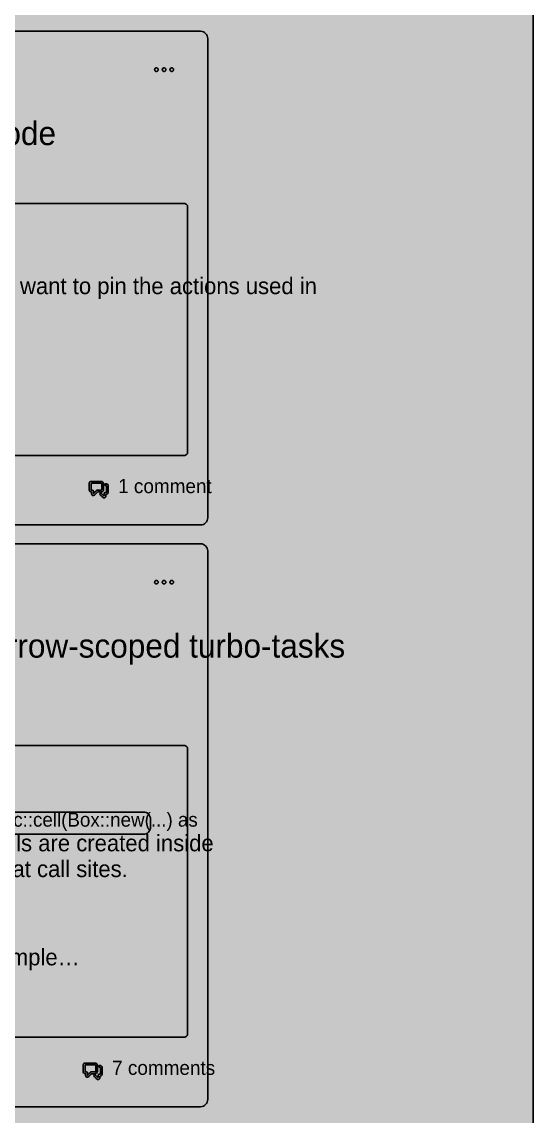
# Model space of a CAD drawing. Extents: x 0 to 2255, y 0 to 8703.
# Drawn here: x 846 to 1280, y 4125 to 5053 of the extents above; entities that cross this region are included whole.
import ezdxf

# ---------------------------------------------------------------- set-up
doc = ezdxf.new("R2010")
doc.units = 0

msp = doc.modelspace()

# ---------------------------------------------------------------- hatches: boundary and pattern name
at = {"true_color": 0x0d1117}
for points in [[(0, 8703), (1280, 8703), (1280, 0.44), (0, 0.44)], [(0, 8639), (1280, 8639), (1280, 0.44), (0, 0.44)], [(350, 5045.22), (998.03, 5045.22), (998.03, 5045.22), (999.2, 5045.1), (1000.33, 5044.76), (1001.36, 5044.21), (1002.27, 5043.46), (1003.02, 5042.55), (1003.57, 5041.51), (1003.92, 5040.39), (1004.03, 5039.22), (1004.03, 4632.55), (1004.03, 4632.55), (1003.92, 4631.38), (1003.57, 4630.25), (1003.02, 4629.21), (1002.27, 4628.3), (1001.36, 4627.56), (1000.33, 4627), (999.2, 4626.66), (998.03, 4626.55), (350, 4626.55), (350, 4626.55), (348.83, 4626.66), (347.7, 4627), (346.67, 4627.56), (345.76, 4628.3), (345.01, 4629.21), (344.46, 4630.25), (344.12, 4631.38), (344, 4632.55), (344, 5039.22), (344, 5039.22), (344.12, 5040.39), (344.46, 5041.51), (345.01, 5042.55), (345.76, 5043.46), (346.67, 5044.21), (347.7, 5044.76), (348.83, 5045.1), (350, 5045.22)], [(350, 4610.55), (998.03, 4610.55), (998.03, 4610.55), (999.2, 4610.43), (1000.33, 4610.09), (1001.36, 4609.54), (1002.27, 4608.79), (1003.02, 4607.88), (1003.57, 4606.84), (1003.92, 4605.72), (1004.03, 4604.55), (1004.03, 4139.23), (1004.03, 4139.23), (1003.92, 4138.06), (1003.57, 4136.94), (1003.02, 4135.9), (1002.27, 4134.99), (1001.36, 4134.25), (1000.33, 4133.69), (999.2, 4133.35), (998.03, 4133.23), (350, 4133.23), (350, 4133.23), (348.83, 4133.35), (347.7, 4133.69), (346.67, 4134.25), (345.76, 4134.99), (345.01, 4135.9), (344.46, 4136.94), (344.12, 4138.06), (344, 4139.23), (344, 4604.55), (344, 4604.55), (344.12, 4605.72), (344.46, 4606.84), (345.01, 4607.88), (345.76, 4608.79), (346.67, 4609.54), (347.7, 4610.09), (348.83, 4610.43), (350, 4610.55)]]:
    msp.add_hatch(color=256, dxfattribs=at).paths.add_polyline_path(points, flags=0)
at = {"true_color": 0x010409}
msp.add_hatch(color=256, dxfattribs=at).paths.add_polyline_path([(0, 8639), (1280, 8639), (1280, 0.44), (0, 0.44)], flags=0)
at = {"true_color": 0x9198a1}
h = msp.add_hatch(color=256, dxfattribs=at)
h.paths.add_polyline_path([(967.03, 5011.22), (967.18, 5011.23), (967.32, 5011.25), (967.47, 5011.28), (967.61, 5011.33), (967.74, 5011.4), (967.86, 5011.47), (967.98, 5011.56), (968.09, 5011.66), (968.19, 5011.77), (968.28, 5011.89), (968.35, 5012.01), (968.42, 5012.14), (968.47, 5012.28), (968.5, 5012.43), (968.52, 5012.57), (968.53, 5012.72), (968.52, 5012.87), (968.5, 5013.01), (968.47, 5013.15), (968.42, 5013.29), (968.35, 5013.43), (968.28, 5013.55), (968.19, 5013.67), (968.09, 5013.78), (967.98, 5013.88), (967.86, 5013.97), (967.74, 5014.04), (967.61, 5014.1), (967.47, 5014.15), (967.32, 5014.19), (967.18, 5014.21), (967.03, 5014.22), (966.88, 5014.21), (966.74, 5014.19), (966.6, 5014.15), (966.46, 5014.1), (966.32, 5014.04), (966.2, 5013.97), (966.08, 5013.88), (965.97, 5013.78), (965.87, 5013.67), (965.78, 5013.55), (965.71, 5013.43), (965.65, 5013.29), (965.6, 5013.15), (965.56, 5013.01), (965.54, 5012.87), (965.53, 5012.72), (965.54, 5012.57), (965.56, 5012.43), (965.6, 5012.28), (965.65, 5012.14), (965.71, 5012.01), (965.78, 5011.89), (965.87, 5011.77), (965.97, 5011.66), (966.08, 5011.56), (966.2, 5011.47), (966.32, 5011.4), (966.46, 5011.33), (966.6, 5011.28), (966.74, 5011.25), (966.88, 5011.23), (967.03, 5011.22)], flags=0)
h.paths.add_polyline_path([(960.53, 5011.22), (960.68, 5011.23), (960.82, 5011.25), (960.97, 5011.28), (961.11, 5011.33), (961.24, 5011.4), (961.36, 5011.47), (961.48, 5011.56), (961.59, 5011.66), (961.69, 5011.77), (961.78, 5011.89), (961.85, 5012.01), (961.92, 5012.14), (961.97, 5012.28), (962, 5012.43), (962.02, 5012.57), (962.03, 5012.72), (962.02, 5012.87), (962, 5013.01), (961.97, 5013.15), (961.92, 5013.29), (961.85, 5013.43), (961.78, 5013.55), (961.69, 5013.67), (961.59, 5013.78), (961.48, 5013.88), (961.36, 5013.97), (961.24, 5014.04), (961.11, 5014.1), (960.97, 5014.15), (960.82, 5014.19), (960.68, 5014.21), (960.53, 5014.22), (960.38, 5014.21), (960.24, 5014.19), (960.1, 5014.15), (959.96, 5014.1), (959.82, 5014.04), (959.7, 5013.97), (959.58, 5013.88), (959.47, 5013.78), (959.37, 5013.67), (959.28, 5013.55), (959.21, 5013.43), (959.15, 5013.29), (959.1, 5013.15), (959.06, 5013.01), (959.04, 5012.87), (959.03, 5012.72), (959.04, 5012.57), (959.06, 5012.43), (959.1, 5012.28), (959.15, 5012.14), (959.21, 5012.01), (959.28, 5011.89), (959.37, 5011.77), (959.47, 5011.66), (959.58, 5011.56), (959.7, 5011.47), (959.82, 5011.4), (959.96, 5011.33), (960.1, 5011.28), (960.24, 5011.25), (960.38, 5011.23), (960.53, 5011.22)], flags=0)
h.paths.add_polyline_path([(973.53, 5011.22), (973.68, 5011.23), (973.82, 5011.25), (973.97, 5011.28), (974.11, 5011.33), (974.24, 5011.4), (974.36, 5011.47), (974.48, 5011.56), (974.59, 5011.66), (974.69, 5011.77), (974.78, 5011.89), (974.85, 5012.01), (974.92, 5012.14), (974.97, 5012.28), (975, 5012.43), (975.02, 5012.57), (975.03, 5012.72), (975.02, 5012.87), (975, 5013.01), (974.97, 5013.15), (974.92, 5013.29), (974.85, 5013.43), (974.78, 5013.55), (974.69, 5013.67), (974.59, 5013.78), (974.48, 5013.88), (974.36, 5013.97), (974.24, 5014.04), (974.11, 5014.1), (973.97, 5014.15), (973.82, 5014.19), (973.68, 5014.21), (973.53, 5014.22), (973.38, 5014.21), (973.24, 5014.19), (973.1, 5014.15), (972.96, 5014.1), (972.82, 5014.04), (972.7, 5013.97), (972.58, 5013.88), (972.47, 5013.78), (972.37, 5013.67), (972.28, 5013.55), (972.21, 5013.43), (972.15, 5013.29), (972.1, 5013.15), (972.06, 5013.01), (972.04, 5012.87), (972.03, 5012.72), (972.04, 5012.57), (972.06, 5012.43), (972.1, 5012.28), (972.15, 5012.14), (972.21, 5012.01), (972.28, 5011.89), (972.37, 5011.77), (972.47, 5011.66), (972.58, 5011.56), (972.7, 5011.47), (972.82, 5011.4), (972.96, 5011.33), (973.1, 5011.28), (973.24, 5011.25), (973.38, 5011.23), (973.53, 5011.22)], flags=0)
at = {"true_color": 0x151b23}
for points in [[(364, 4899.22), (984.03, 4899.22), (984.03, 4899.22), (984.62, 4899.16), (985.18, 4898.99), (985.7, 4898.71), (986.15, 4898.34), (986.53, 4897.89), (986.8, 4897.37), (986.97, 4896.8), (987.03, 4896.22), (987.03, 4688.55), (987.03, 4688.55), (986.97, 4687.96), (986.8, 4687.4), (986.53, 4686.88), (986.15, 4686.43), (985.7, 4686.05), (985.18, 4685.78), (984.62, 4685.6), (984.03, 4685.55), (364, 4685.55), (364, 4685.55), (363.41, 4685.6), (362.85, 4685.78), (362.33, 4686.05), (361.88, 4686.43), (361.51, 4686.88), (361.23, 4687.4), (361.06, 4687.96), (361, 4688.55), (361, 4896.22), (361, 4896.22), (361.06, 4896.8), (361.23, 4897.37), (361.51, 4897.89), (361.88, 4898.34), (362.33, 4898.71), (362.85, 4898.99), (363.41, 4899.16), (364, 4899.22)], [(364, 4439.55), (984.03, 4439.55), (984.03, 4439.55), (984.62, 4439.49), (985.18, 4439.32), (985.7, 4439.04), (986.15, 4438.67), (986.53, 4438.21), (986.8, 4437.69), (986.97, 4437.13), (987.03, 4436.55), (987.03, 4195.23), (987.03, 4195.23), (986.97, 4194.65), (986.8, 4194.09), (986.53, 4193.57), (986.15, 4193.11), (985.7, 4192.74), (985.18, 4192.46), (984.62, 4192.29), (984.03, 4192.23), (364, 4192.23), (364, 4192.23), (363.41, 4192.29), (362.85, 4192.46), (362.33, 4192.74), (361.88, 4193.11), (361.51, 4193.57), (361.23, 4194.09), (361.06, 4194.65), (361, 4195.23), (361, 4436.55), (361, 4436.55), (361.06, 4437.13), (361.23, 4437.69), (361.51, 4438.21), (361.88, 4438.67), (362.33, 4439.04), (362.85, 4439.32), (363.41, 4439.49), (364, 4439.55)]]:
    msp.add_hatch(color=256, dxfattribs=at).paths.add_polyline_path(points, flags=0)
at = {"true_color": 0x9198a1}
h = msp.add_hatch(color=256, dxfattribs=at)
h.paths.add_polyline_path([(905.36, 4663.55), (906.02, 4663.55), (906.69, 4663.55), (907.35, 4663.55), (908.02, 4663.55), (908.68, 4663.55), (909.35, 4663.55), (910.01, 4663.55), (910.68, 4663.55), (911.34, 4663.55), (912.01, 4663.55), (912.67, 4663.55), (913.34, 4663.55), (914, 4663.54), (914.64, 4663.36), (915.16, 4662.96), (915.5, 4662.4), (915.61, 4661.74), (915.61, 4661.08), (915.61, 4660.41), (915.61, 4659.75), (915.61, 4659.09), (915.61, 4658.42), (915.61, 4657.76), (915.61, 4657.09), (915.61, 4656.43), (915.53, 4655.77), (915.21, 4655.19), (914.71, 4654.77), (914.08, 4654.56), (913.41, 4654.55), (912.75, 4654.55), (912.08, 4654.55), (911.42, 4654.55), (910.75, 4654.55), (910.26, 4654.14), (909.79, 4653.67), (909.32, 4653.2), (908.85, 4652.73), (908.38, 4652.26), (907.89, 4651.8), (907.28, 4651.56), (906.62, 4651.62), (906.06, 4651.96), (905.7, 4652.51), (905.61, 4653.16), (905.61, 4653.83), (905.61, 4654.49), (905, 4654.58), (904.39, 4654.84), (903.92, 4655.3), (903.65, 4655.91), (903.61, 4656.57), (903.61, 4657.23), (903.61, 4657.9), (903.61, 4658.56), (903.61, 4659.23), (903.61, 4659.89), (903.61, 4660.56), (903.61, 4661.22), (903.61, 4661.89), (903.77, 4662.53), (904.15, 4663.07), (904.71, 4663.42), (905.36, 4663.55)], flags=0)
h.paths.add_polyline_path([(905.11, 4661.8), (905.11, 4661.28), (905.11, 4660.75), (905.11, 4660.23), (905.11, 4659.71), (905.11, 4659.19), (905.11, 4658.67), (905.11, 4658.15), (905.11, 4657.63), (905.11, 4657.1), (905.11, 4656.58), (905.21, 4656.09), (905.72, 4656.05), (906.25, 4656.05), (906.75, 4655.94), (907.07, 4655.54), (907.11, 4655.02), (907.11, 4654.5), (907.11, 4653.98), (907.11, 4653.46), (907.23, 4653.23), (907.6, 4653.59), (907.97, 4653.96), (908.33, 4654.33), (908.7, 4654.7), (909.07, 4655.07), (909.44, 4655.44), (909.81, 4655.81), (910.26, 4656.04), (910.79, 4656.05), (911.31, 4656.05), (911.83, 4656.05), (912.35, 4656.05), (912.87, 4656.05), (913.39, 4656.05), (913.91, 4656.05), (914.11, 4656.48), (914.11, 4657), (914.11, 4657.52), (914.11, 4658.05), (914.11, 4658.57), (914.11, 4659.09), (914.11, 4659.61), (914.11, 4660.13), (914.11, 4660.65), (914.11, 4661.17), (914.11, 4661.7), (913.83, 4662.05), (913.31, 4662.05), (912.79, 4662.05), (912.27, 4662.05), (911.75, 4662.05), (911.22, 4662.05), (910.7, 4662.05), (910.18, 4662.05), (909.66, 4662.05), (909.14, 4662.05), (908.62, 4662.05), (908.1, 4662.05), (907.57, 4662.05), (907.05, 4662.05), (906.53, 4662.05), (906.01, 4662.05), (905.49, 4662.05), (905.11, 4661.8)], flags=0)
h.paths.add_polyline_path([(918.11, 4659.8), (917.64, 4660.05), (917.04, 4660.12), (916.65, 4660.56), (916.7, 4661.15), (917.16, 4661.52), (917.77, 4661.55), (918.37, 4661.47), (918.91, 4661.2), (919.33, 4660.75), (919.56, 4660.19), (919.61, 4659.59), (919.61, 4658.98), (919.61, 4658.37), (919.61, 4657.76), (919.61, 4657.15), (919.61, 4656.54), (919.61, 4655.93), (919.61, 4655.32), (919.61, 4654.71), (919.6, 4654.1), (919.43, 4653.52), (919.07, 4653.03), (918.56, 4652.69), (917.97, 4652.55), (917.61, 4652.3), (917.61, 4651.69), (917.61, 4651.08), (917.51, 4650.48), (917.18, 4649.98), (916.68, 4649.65), (916.08, 4649.55), (915.49, 4649.71), (915.02, 4650.08), (914.58, 4650.51), (914.15, 4650.94), (913.72, 4651.37), (913.29, 4651.81), (912.86, 4652.24), (912.59, 4652.77), (912.79, 4653.33), (913.33, 4653.57), (913.88, 4653.34), (914.31, 4652.91), (914.74, 4652.47), (915.17, 4652.04), (915.6, 4651.61), (916.04, 4651.18), (916.11, 4651.61), (916.11, 4652.22), (916.11, 4652.83), (916.12, 4653.44), (916.46, 4653.93), (917.05, 4654.05), (917.65, 4654.05), (918.11, 4654.31), (918.11, 4654.92), (918.11, 4655.53), (918.11, 4656.14), (918.11, 4656.75), (918.11, 4657.36), (918.11, 4657.97), (918.11, 4658.58), (918.11, 4659.19), (918.11, 4659.8)], flags=0)
h = msp.add_hatch(color=256, dxfattribs=at)
h.paths.add_polyline_path([(967.03, 4576.55), (967.18, 4576.55), (967.32, 4576.58), (967.47, 4576.61), (967.61, 4576.66), (967.74, 4576.72), (967.86, 4576.8), (967.98, 4576.89), (968.09, 4576.99), (968.19, 4577.1), (968.28, 4577.21), (968.35, 4577.34), (968.42, 4577.47), (968.47, 4577.61), (968.5, 4577.75), (968.52, 4577.9), (968.53, 4578.05), (968.52, 4578.19), (968.5, 4578.34), (968.47, 4578.48), (968.42, 4578.62), (968.35, 4578.75), (968.28, 4578.88), (968.19, 4579), (968.09, 4579.11), (967.98, 4579.21), (967.86, 4579.29), (967.74, 4579.37), (967.61, 4579.43), (967.47, 4579.48), (967.32, 4579.52), (967.18, 4579.54), (967.03, 4579.55), (966.88, 4579.54), (966.74, 4579.52), (966.6, 4579.48), (966.46, 4579.43), (966.32, 4579.37), (966.2, 4579.29), (966.08, 4579.21), (965.97, 4579.11), (965.87, 4579), (965.78, 4578.88), (965.71, 4578.75), (965.65, 4578.62), (965.6, 4578.48), (965.56, 4578.34), (965.54, 4578.19), (965.53, 4578.05), (965.54, 4577.9), (965.56, 4577.75), (965.6, 4577.61), (965.65, 4577.47), (965.71, 4577.34), (965.78, 4577.21), (965.87, 4577.1), (965.97, 4576.99), (966.08, 4576.89), (966.2, 4576.8), (966.32, 4576.72), (966.46, 4576.66), (966.6, 4576.61), (966.74, 4576.58), (966.88, 4576.55), (967.03, 4576.55)], flags=0)
h.paths.add_polyline_path([(960.53, 4576.55), (960.68, 4576.55), (960.82, 4576.58), (960.97, 4576.61), (961.11, 4576.66), (961.24, 4576.72), (961.36, 4576.8), (961.48, 4576.89), (961.59, 4576.99), (961.69, 4577.1), (961.78, 4577.21), (961.85, 4577.34), (961.92, 4577.47), (961.97, 4577.61), (962, 4577.75), (962.02, 4577.9), (962.03, 4578.05), (962.02, 4578.19), (962, 4578.34), (961.97, 4578.48), (961.92, 4578.62), (961.85, 4578.75), (961.78, 4578.88), (961.69, 4579), (961.59, 4579.11), (961.48, 4579.21), (961.36, 4579.29), (961.24, 4579.37), (961.11, 4579.43), (960.97, 4579.48), (960.82, 4579.52), (960.68, 4579.54), (960.53, 4579.55), (960.38, 4579.54), (960.24, 4579.52), (960.1, 4579.48), (959.96, 4579.43), (959.82, 4579.37), (959.7, 4579.29), (959.58, 4579.21), (959.47, 4579.11), (959.37, 4579), (959.28, 4578.88), (959.21, 4578.75), (959.15, 4578.62), (959.1, 4578.48), (959.06, 4578.34), (959.04, 4578.19), (959.03, 4578.05), (959.04, 4577.9), (959.06, 4577.75), (959.1, 4577.61), (959.15, 4577.47), (959.21, 4577.34), (959.28, 4577.21), (959.37, 4577.1), (959.47, 4576.99), (959.58, 4576.89), (959.7, 4576.8), (959.82, 4576.72), (959.96, 4576.66), (960.1, 4576.61), (960.24, 4576.58), (960.38, 4576.55), (960.53, 4576.55)], flags=0)
h.paths.add_polyline_path([(973.53, 4576.55), (973.68, 4576.55), (973.82, 4576.58), (973.97, 4576.61), (974.11, 4576.66), (974.24, 4576.72), (974.36, 4576.8), (974.48, 4576.89), (974.59, 4576.99), (974.69, 4577.1), (974.78, 4577.21), (974.85, 4577.34), (974.92, 4577.47), (974.97, 4577.61), (975, 4577.75), (975.02, 4577.9), (975.03, 4578.05), (975.02, 4578.19), (975, 4578.34), (974.97, 4578.48), (974.92, 4578.62), (974.85, 4578.75), (974.78, 4578.88), (974.69, 4579), (974.59, 4579.11), (974.48, 4579.21), (974.36, 4579.29), (974.24, 4579.37), (974.11, 4579.43), (973.97, 4579.48), (973.82, 4579.52), (973.68, 4579.54), (973.53, 4579.55), (973.38, 4579.54), (973.24, 4579.52), (973.1, 4579.48), (972.96, 4579.43), (972.82, 4579.37), (972.7, 4579.29), (972.58, 4579.21), (972.47, 4579.11), (972.37, 4579), (972.28, 4578.88), (972.21, 4578.75), (972.15, 4578.62), (972.1, 4578.48), (972.06, 4578.34), (972.04, 4578.19), (972.03, 4578.05), (972.04, 4577.9), (972.06, 4577.75), (972.1, 4577.61), (972.15, 4577.47), (972.21, 4577.34), (972.28, 4577.21), (972.37, 4577.1), (972.47, 4576.99), (972.58, 4576.89), (972.7, 4576.8), (972.82, 4576.72), (972.96, 4576.66), (973.1, 4576.61), (973.24, 4576.58), (973.38, 4576.55), (973.53, 4576.55)], flags=0)
at = {"true_color": 0x656c76}
msp.add_hatch(color=256, dxfattribs=at).paths.add_polyline_path([(518.41, 4383.05), (949.52, 4383.05), (949.52, 4383.05), (950.69, 4382.93), (951.81, 4382.59), (952.85, 4382.04), (953.76, 4381.29), (954.5, 4380.38), (955.06, 4379.34), (955.4, 4378.22), (955.52, 4377.05), (955.52, 4370.3), (955.52, 4370.3), (955.4, 4369.13), (955.06, 4368), (954.5, 4366.96), (953.76, 4366.05), (952.85, 4365.31), (951.81, 4364.75), (950.69, 4364.41), (949.52, 4364.3), (518.41, 4364.3), (518.41, 4364.3), (517.24, 4364.41), (516.11, 4364.75), (515.07, 4365.31), (514.16, 4366.05), (513.42, 4366.96), (512.86, 4368), (512.52, 4369.13), (512.41, 4370.3), (512.41, 4377.05), (512.41, 4377.05), (512.52, 4378.22), (512.86, 4379.34), (513.42, 4380.38), (514.16, 4381.29), (515.07, 4382.04), (516.11, 4382.59), (517.24, 4382.93), (518.41, 4383.05)], flags=0)
at = {"true_color": 0x9198a1}
h = msp.add_hatch(color=256, dxfattribs=at)
h.paths.add_polyline_path([(900.27, 4170.23), (900.93, 4170.23), (901.6, 4170.23), (902.26, 4170.23), (902.92, 4170.23), (903.59, 4170.23), (904.25, 4170.23), (904.92, 4170.23), (905.58, 4170.23), (906.25, 4170.23), (906.91, 4170.23), (907.58, 4170.23), (908.24, 4170.23), (908.91, 4170.23), (909.54, 4170.05), (910.07, 4169.65), (910.41, 4169.08), (910.52, 4168.43), (910.52, 4167.77), (910.52, 4167.1), (910.52, 4166.44), (910.52, 4165.77), (910.52, 4165.11), (910.52, 4164.44), (910.52, 4163.78), (910.52, 4163.11), (910.43, 4162.46), (910.12, 4161.88), (909.61, 4161.45), (908.98, 4161.25), (908.32, 4161.23), (907.65, 4161.23), (906.99, 4161.23), (906.33, 4161.23), (905.66, 4161.23), (905.17, 4160.82), (904.7, 4160.35), (904.23, 4159.88), (903.76, 4159.41), (903.29, 4158.94), (902.8, 4158.49), (902.18, 4158.25), (901.53, 4158.31), (900.96, 4158.64), (900.6, 4159.2), (900.52, 4159.85), (900.52, 4160.52), (900.52, 4161.18), (899.91, 4161.27), (899.3, 4161.53), (898.83, 4161.99), (898.56, 4162.59), (898.52, 4163.26), (898.52, 4163.92), (898.52, 4164.59), (898.52, 4165.25), (898.52, 4165.92), (898.52, 4166.58), (898.52, 4167.24), (898.52, 4167.91), (898.52, 4168.57), (898.68, 4169.22), (899.06, 4169.75), (899.62, 4170.11), (900.27, 4170.23)], flags=0)
h.paths.add_polyline_path([(900.02, 4168.48), (900.02, 4167.96), (900.02, 4167.44), (900.02, 4166.92), (900.02, 4166.4), (900.02, 4165.88), (900.02, 4165.36), (900.02, 4164.83), (900.02, 4164.31), (900.02, 4163.79), (900.02, 4163.27), (900.12, 4162.78), (900.63, 4162.73), (901.15, 4162.73), (901.65, 4162.63), (901.97, 4162.23), (902.02, 4161.71), (902.02, 4161.19), (902.02, 4160.67), (902.02, 4160.15), (902.13, 4159.91), (902.5, 4160.28), (902.87, 4160.65), (903.24, 4161.02), (903.61, 4161.39), (903.98, 4161.76), (904.35, 4162.13), (904.72, 4162.49), (905.17, 4162.73), (905.69, 4162.73), (906.21, 4162.73), (906.73, 4162.73), (907.26, 4162.73), (907.78, 4162.73), (908.3, 4162.73), (908.82, 4162.74), (909.02, 4163.17), (909.02, 4163.69), (909.02, 4164.21), (909.02, 4164.73), (909.02, 4165.25), (909.02, 4165.78), (909.02, 4166.3), (909.02, 4166.82), (909.02, 4167.34), (909.02, 4167.86), (909.02, 4168.38), (908.74, 4168.73), (908.22, 4168.73), (907.7, 4168.73), (907.17, 4168.73), (906.65, 4168.73), (906.13, 4168.73), (905.61, 4168.73), (905.09, 4168.73), (904.57, 4168.73), (904.04, 4168.73), (903.52, 4168.73), (903, 4168.73), (902.48, 4168.73), (901.96, 4168.73), (901.44, 4168.73), (900.92, 4168.73), (900.39, 4168.73), (900.02, 4168.48)], flags=0)
h.paths.add_polyline_path([(913.02, 4166.48), (912.55, 4166.73), (911.95, 4166.8), (911.55, 4167.25), (911.6, 4167.84), (912.07, 4168.21), (912.67, 4168.23), (913.28, 4168.16), (913.82, 4167.88), (914.23, 4167.44), (914.47, 4166.88), (914.52, 4166.28), (914.52, 4165.67), (914.52, 4165.06), (914.52, 4164.45), (914.52, 4163.84), (914.52, 4163.23), (914.52, 4162.62), (914.52, 4162.01), (914.52, 4161.4), (914.5, 4160.79), (914.33, 4160.21), (913.97, 4159.72), (913.47, 4159.38), (912.88, 4159.24), (912.52, 4158.99), (912.52, 4158.38), (912.52, 4157.77), (912.42, 4157.17), (912.09, 4156.66), (911.58, 4156.33), (910.98, 4156.24), (910.4, 4156.39), (909.92, 4156.77), (909.49, 4157.2), (909.06, 4157.63), (908.63, 4158.06), (908.2, 4158.49), (907.77, 4158.92), (907.5, 4159.45), (907.7, 4160.01), (908.24, 4160.25), (908.79, 4160.02), (909.22, 4159.59), (909.65, 4159.16), (910.08, 4158.73), (910.51, 4158.3), (910.94, 4157.87), (911.02, 4158.3), (911.02, 4158.91), (911.02, 4159.52), (911.03, 4160.13), (911.36, 4160.62), (911.95, 4160.73), (912.56, 4160.73), (913.02, 4161), (913.02, 4161.61), (913.02, 4162.22), (913.02, 4162.83), (913.02, 4163.44), (913.02, 4164.05), (913.02, 4164.66), (913.02, 4165.26), (913.02, 4165.87), (913.02, 4166.48)], flags=0)

# ---------------------------------------------------------------- linework, layer by layer
at = {"true_color": 0x0d1117}
for points in [[(0, 8703), (1280, 8703), (1280, 0.44), (0, 0.44)], [(0, 8639), (1280, 8639), (1280, 0.44), (0, 0.44)]]:
    msp.add_lwpolyline(points, close=True, dxfattribs=at)
at = {"true_color": 0x010409}
msp.add_lwpolyline([(0, 8639), (1280, 8639), (1280, 0.44), (0, 0.44)], close=True, dxfattribs=at)
at = {"true_color": 0x3d444d}
for points in [[(350, 5045.22), (998.03, 5045.22), (998.03, 5045.22), (999.2, 5045.1), (1000.33, 5044.76), (1001.36, 5044.21), (1002.27, 5043.46), (1003.02, 5042.55), (1003.57, 5041.51), (1003.92, 5040.39), (1004.03, 5039.22), (1004.03, 4632.55), (1004.03, 4632.55), (1003.92, 4631.38), (1003.57, 4630.25), (1003.02, 4629.21), (1002.27, 4628.3), (1001.36, 4627.56), (1000.33, 4627), (999.2, 4626.66), (998.03, 4626.55), (350, 4626.55)], [(350, 4610.55), (998.03, 4610.55), (998.03, 4610.55), (999.2, 4610.43), (1000.33, 4610.09), (1001.36, 4609.54), (1002.27, 4608.79), (1003.02, 4607.88), (1003.57, 4606.84), (1003.92, 4605.72), (1004.03, 4604.55), (1004.03, 4139.23), (1004.03, 4139.23), (1003.92, 4138.06), (1003.57, 4136.94), (1003.02, 4135.9), (1002.27, 4134.99), (1001.36, 4134.25), (1000.33, 4133.69), (999.2, 4133.35), (998.03, 4133.23), (350, 4133.23)]]:
    msp.add_lwpolyline(points, dxfattribs=at)
at = {"true_color": 0x9198a1}
for points in [[(960.53, 5011.22), (960.68, 5011.23), (960.82, 5011.25), (960.97, 5011.28), (961.11, 5011.33), (961.24, 5011.4), (961.36, 5011.47), (961.48, 5011.56), (961.59, 5011.66), (961.69, 5011.77), (961.78, 5011.89), (961.85, 5012.01), (961.92, 5012.14), (961.97, 5012.28), (962, 5012.43), (962.02, 5012.57), (962.03, 5012.72), (962.02, 5012.87), (962, 5013.01), (961.97, 5013.15), (961.92, 5013.29), (961.85, 5013.43), (961.78, 5013.55), (961.69, 5013.67), (961.59, 5013.78), (961.48, 5013.88), (961.36, 5013.97), (961.24, 5014.04), (961.11, 5014.1), (960.97, 5014.15), (960.82, 5014.19), (960.68, 5014.21), (960.53, 5014.22), (960.38, 5014.21), (960.24, 5014.19), (960.1, 5014.15), (959.96, 5014.1), (959.82, 5014.04), (959.7, 5013.97), (959.58, 5013.88), (959.47, 5013.78), (959.37, 5013.67), (959.28, 5013.55), (959.21, 5013.43), (959.15, 5013.29), (959.1, 5013.15), (959.06, 5013.01), (959.04, 5012.87), (959.03, 5012.72), (959.04, 5012.57), (959.06, 5012.43), (959.1, 5012.28), (959.15, 5012.14), (959.21, 5012.01), (959.28, 5011.89), (959.37, 5011.77), (959.47, 5011.66), (959.58, 5011.56), (959.7, 5011.47), (959.82, 5011.4), (959.96, 5011.33), (960.1, 5011.28), (960.24, 5011.25), (960.38, 5011.23), (960.53, 5011.22)], [(967.03, 5011.22), (967.18, 5011.23), (967.32, 5011.25), (967.47, 5011.28), (967.61, 5011.33), (967.74, 5011.4), (967.86, 5011.47), (967.98, 5011.56), (968.09, 5011.66), (968.19, 5011.77), (968.28, 5011.89), (968.35, 5012.01), (968.42, 5012.14), (968.47, 5012.28), (968.5, 5012.43), (968.52, 5012.57), (968.53, 5012.72), (968.52, 5012.87), (968.5, 5013.01), (968.47, 5013.15), (968.42, 5013.29), (968.35, 5013.43), (968.28, 5013.55), (968.19, 5013.67), (968.09, 5013.78), (967.98, 5013.88), (967.86, 5013.97), (967.74, 5014.04), (967.61, 5014.1), (967.47, 5014.15), (967.32, 5014.19), (967.18, 5014.21), (967.03, 5014.22), (966.88, 5014.21), (966.74, 5014.19), (966.6, 5014.15), (966.46, 5014.1), (966.32, 5014.04), (966.2, 5013.97), (966.08, 5013.88), (965.97, 5013.78), (965.87, 5013.67), (965.78, 5013.55), (965.71, 5013.43), (965.65, 5013.29), (965.6, 5013.15), (965.56, 5013.01), (965.54, 5012.87), (965.53, 5012.72), (965.54, 5012.57), (965.56, 5012.43), (965.6, 5012.28), (965.65, 5012.14), (965.71, 5012.01), (965.78, 5011.89), (965.87, 5011.77), (965.97, 5011.66), (966.08, 5011.56), (966.2, 5011.47), (966.32, 5011.4), (966.46, 5011.33), (966.6, 5011.28), (966.74, 5011.25), (966.88, 5011.23), (967.03, 5011.22)], [(973.53, 5011.22), (973.68, 5011.23), (973.82, 5011.25), (973.97, 5011.28), (974.11, 5011.33), (974.24, 5011.4), (974.36, 5011.47), (974.48, 5011.56), (974.59, 5011.66), (974.69, 5011.77), (974.78, 5011.89), (974.85, 5012.01), (974.92, 5012.14), (974.97, 5012.28), (975, 5012.43), (975.02, 5012.57), (975.03, 5012.72), (975.02, 5012.87), (975, 5013.01), (974.97, 5013.15), (974.92, 5013.29), (974.85, 5013.43), (974.78, 5013.55), (974.69, 5013.67), (974.59, 5013.78), (974.48, 5013.88), (974.36, 5013.97), (974.24, 5014.04), (974.11, 5014.1), (973.97, 5014.15), (973.82, 5014.19), (973.68, 5014.21), (973.53, 5014.22), (973.38, 5014.21), (973.24, 5014.19), (973.1, 5014.15), (972.96, 5014.1), (972.82, 5014.04), (972.7, 5013.97), (972.58, 5013.88), (972.47, 5013.78), (972.37, 5013.67), (972.28, 5013.55), (972.21, 5013.43), (972.15, 5013.29), (972.1, 5013.15), (972.06, 5013.01), (972.04, 5012.87), (972.03, 5012.72), (972.04, 5012.57), (972.06, 5012.43), (972.1, 5012.28), (972.15, 5012.14), (972.21, 5012.01), (972.28, 5011.89), (972.37, 5011.77), (972.47, 5011.66), (972.58, 5011.56), (972.7, 5011.47), (972.82, 5011.4), (972.96, 5011.33), (973.1, 5011.28), (973.24, 5011.25), (973.38, 5011.23), (973.53, 5011.22)], [(905.36, 4663.55), (906.02, 4663.55), (906.69, 4663.55), (907.35, 4663.55), (908.02, 4663.55), (908.68, 4663.55), (909.35, 4663.55), (910.01, 4663.55), (910.68, 4663.55), (911.34, 4663.55), (912.01, 4663.55), (912.67, 4663.55), (913.34, 4663.55), (914, 4663.54), (914.64, 4663.36), (915.16, 4662.96), (915.5, 4662.4), (915.61, 4661.74), (915.61, 4661.08), (915.61, 4660.41), (915.61, 4659.75), (915.61, 4659.09), (915.61, 4658.42), (915.61, 4657.76), (915.61, 4657.09), (915.61, 4656.43), (915.53, 4655.77), (915.21, 4655.19), (914.71, 4654.77), (914.08, 4654.56), (913.41, 4654.55), (912.75, 4654.55), (912.08, 4654.55), (911.42, 4654.55), (910.75, 4654.55), (910.26, 4654.14), (909.79, 4653.67), (909.32, 4653.2), (908.85, 4652.73), (908.38, 4652.26), (907.89, 4651.8), (907.28, 4651.56), (906.62, 4651.62), (906.06, 4651.96), (905.7, 4652.51), (905.61, 4653.16), (905.61, 4653.83), (905.61, 4654.49), (905, 4654.58), (904.39, 4654.84), (903.92, 4655.3), (903.65, 4655.91), (903.61, 4656.57), (903.61, 4657.23), (903.61, 4657.9), (903.61, 4658.56), (903.61, 4659.23), (903.61, 4659.89), (903.61, 4660.56), (903.61, 4661.22), (903.61, 4661.89), (903.77, 4662.53), (904.15, 4663.07), (904.71, 4663.42), (905.36, 4663.55)], [(905.11, 4661.8), (905.11, 4661.28), (905.11, 4660.75), (905.11, 4660.23), (905.11, 4659.71), (905.11, 4659.19), (905.11, 4658.67), (905.11, 4658.15), (905.11, 4657.63), (905.11, 4657.1), (905.11, 4656.58), (905.21, 4656.09), (905.72, 4656.05), (906.25, 4656.05), (906.75, 4655.94), (907.07, 4655.54), (907.11, 4655.02), (907.11, 4654.5), (907.11, 4653.98), (907.11, 4653.46), (907.23, 4653.23), (907.6, 4653.59), (907.97, 4653.96), (908.33, 4654.33), (908.7, 4654.7), (909.07, 4655.07), (909.44, 4655.44), (909.81, 4655.81), (910.26, 4656.04), (910.79, 4656.05), (911.31, 4656.05), (911.83, 4656.05), (912.35, 4656.05), (912.87, 4656.05), (913.39, 4656.05), (913.91, 4656.05), (914.11, 4656.48), (914.11, 4657), (914.11, 4657.52), (914.11, 4658.05), (914.11, 4658.57), (914.11, 4659.09), (914.11, 4659.61), (914.11, 4660.13), (914.11, 4660.65), (914.11, 4661.17), (914.11, 4661.7), (913.83, 4662.05), (913.31, 4662.05), (912.79, 4662.05), (912.27, 4662.05), (911.75, 4662.05), (911.22, 4662.05), (910.7, 4662.05), (910.18, 4662.05), (909.66, 4662.05), (909.14, 4662.05), (908.62, 4662.05), (908.1, 4662.05), (907.57, 4662.05), (907.05, 4662.05), (906.53, 4662.05), (906.01, 4662.05), (905.49, 4662.05), (905.11, 4661.8)], [(918.11, 4659.8), (917.64, 4660.05), (917.04, 4660.12), (916.65, 4660.56), (916.7, 4661.15), (917.16, 4661.52), (917.77, 4661.55), (918.37, 4661.47), (918.91, 4661.2), (919.33, 4660.75), (919.56, 4660.19), (919.61, 4659.59), (919.61, 4658.98), (919.61, 4658.37), (919.61, 4657.76), (919.61, 4657.15), (919.61, 4656.54), (919.61, 4655.93), (919.61, 4655.32), (919.61, 4654.71), (919.6, 4654.1), (919.43, 4653.52), (919.07, 4653.03), (918.56, 4652.69), (917.97, 4652.55), (917.61, 4652.3), (917.61, 4651.69), (917.61, 4651.08), (917.51, 4650.48), (917.18, 4649.98), (916.68, 4649.65), (916.08, 4649.55), (915.49, 4649.71), (915.02, 4650.08), (914.58, 4650.51), (914.15, 4650.94), (913.72, 4651.37), (913.29, 4651.81), (912.86, 4652.24), (912.59, 4652.77), (912.79, 4653.33), (913.33, 4653.57), (913.88, 4653.34), (914.31, 4652.91), (914.74, 4652.47), (915.17, 4652.04), (915.6, 4651.61), (916.04, 4651.18), (916.11, 4651.61), (916.11, 4652.22), (916.11, 4652.83), (916.12, 4653.44), (916.46, 4653.93), (917.05, 4654.05), (917.65, 4654.05), (918.11, 4654.31), (918.11, 4654.92), (918.11, 4655.53), (918.11, 4656.14), (918.11, 4656.75), (918.11, 4657.36), (918.11, 4657.97), (918.11, 4658.58), (918.11, 4659.19), (918.11, 4659.8)], [(960.53, 4576.55), (960.68, 4576.55), (960.82, 4576.58), (960.97, 4576.61), (961.11, 4576.66), (961.24, 4576.72), (961.36, 4576.8), (961.48, 4576.89), (961.59, 4576.99), (961.69, 4577.1), (961.78, 4577.21), (961.85, 4577.34), (961.92, 4577.47), (961.97, 4577.61), (962, 4577.75), (962.02, 4577.9), (962.03, 4578.05), (962.02, 4578.19), (962, 4578.34), (961.97, 4578.48), (961.92, 4578.62), (961.85, 4578.75), (961.78, 4578.88), (961.69, 4579), (961.59, 4579.11), (961.48, 4579.21), (961.36, 4579.29), (961.24, 4579.37), (961.11, 4579.43), (960.97, 4579.48), (960.82, 4579.52), (960.68, 4579.54), (960.53, 4579.55), (960.38, 4579.54), (960.24, 4579.52), (960.1, 4579.48), (959.96, 4579.43), (959.82, 4579.37), (959.7, 4579.29), (959.58, 4579.21), (959.47, 4579.11), (959.37, 4579), (959.28, 4578.88), (959.21, 4578.75), (959.15, 4578.62), (959.1, 4578.48), (959.06, 4578.34), (959.04, 4578.19), (959.03, 4578.05), (959.04, 4577.9), (959.06, 4577.75), (959.1, 4577.61), (959.15, 4577.47), (959.21, 4577.34), (959.28, 4577.21), (959.37, 4577.1), (959.47, 4576.99), (959.58, 4576.89), (959.7, 4576.8), (959.82, 4576.72), (959.96, 4576.66), (960.1, 4576.61), (960.24, 4576.58), (960.38, 4576.55), (960.53, 4576.55)], [(967.03, 4576.55), (967.18, 4576.55), (967.32, 4576.58), (967.47, 4576.61), (967.61, 4576.66), (967.74, 4576.72), (967.86, 4576.8), (967.98, 4576.89), (968.09, 4576.99), (968.19, 4577.1), (968.28, 4577.21), (968.35, 4577.34), (968.42, 4577.47), (968.47, 4577.61), (968.5, 4577.75), (968.52, 4577.9), (968.53, 4578.05), (968.52, 4578.19), (968.5, 4578.34), (968.47, 4578.48), (968.42, 4578.62), (968.35, 4578.75), (968.28, 4578.88), (968.19, 4579), (968.09, 4579.11), (967.98, 4579.21), (967.86, 4579.29), (967.74, 4579.37), (967.61, 4579.43), (967.47, 4579.48), (967.32, 4579.52), (967.18, 4579.54), (967.03, 4579.55), (966.88, 4579.54), (966.74, 4579.52), (966.6, 4579.48), (966.46, 4579.43), (966.32, 4579.37), (966.2, 4579.29), (966.08, 4579.21), (965.97, 4579.11), (965.87, 4579), (965.78, 4578.88), (965.71, 4578.75), (965.65, 4578.62), (965.6, 4578.48), (965.56, 4578.34), (965.54, 4578.19), (965.53, 4578.05), (965.54, 4577.9), (965.56, 4577.75), (965.6, 4577.61), (965.65, 4577.47), (965.71, 4577.34), (965.78, 4577.21), (965.87, 4577.1), (965.97, 4576.99), (966.08, 4576.89), (966.2, 4576.8), (966.32, 4576.72), (966.46, 4576.66), (966.6, 4576.61), (966.74, 4576.58), (966.88, 4576.55), (967.03, 4576.55)], [(973.53, 4576.55), (973.68, 4576.55), (973.82, 4576.58), (973.97, 4576.61), (974.11, 4576.66), (974.24, 4576.72), (974.36, 4576.8), (974.48, 4576.89), (974.59, 4576.99), (974.69, 4577.1), (974.78, 4577.21), (974.85, 4577.34), (974.92, 4577.47), (974.97, 4577.61), (975, 4577.75), (975.02, 4577.9), (975.03, 4578.05), (975.02, 4578.19), (975, 4578.34), (974.97, 4578.48), (974.92, 4578.62), (974.85, 4578.75), (974.78, 4578.88), (974.69, 4579), (974.59, 4579.11), (974.48, 4579.21), (974.36, 4579.29), (974.24, 4579.37), (974.11, 4579.43), (973.97, 4579.48), (973.82, 4579.52), (973.68, 4579.54), (973.53, 4579.55), (973.38, 4579.54), (973.24, 4579.52), (973.1, 4579.48), (972.96, 4579.43), (972.82, 4579.37), (972.7, 4579.29), (972.58, 4579.21), (972.47, 4579.11), (972.37, 4579), (972.28, 4578.88), (972.21, 4578.75), (972.15, 4578.62), (972.1, 4578.48), (972.06, 4578.34), (972.04, 4578.19), (972.03, 4578.05), (972.04, 4577.9), (972.06, 4577.75), (972.1, 4577.61), (972.15, 4577.47), (972.21, 4577.34), (972.28, 4577.21), (972.37, 4577.1), (972.47, 4576.99), (972.58, 4576.89), (972.7, 4576.8), (972.82, 4576.72), (972.96, 4576.66), (973.1, 4576.61), (973.24, 4576.58), (973.38, 4576.55), (973.53, 4576.55)], [(900.27, 4170.23), (900.93, 4170.23), (901.6, 4170.23), (902.26, 4170.23), (902.92, 4170.23), (903.59, 4170.23), (904.25, 4170.23), (904.92, 4170.23), (905.58, 4170.23), (906.25, 4170.23), (906.91, 4170.23), (907.58, 4170.23), (908.24, 4170.23), (908.91, 4170.23), (909.54, 4170.05), (910.07, 4169.65), (910.41, 4169.08), (910.52, 4168.43), (910.52, 4167.77), (910.52, 4167.1), (910.52, 4166.44), (910.52, 4165.77), (910.52, 4165.11), (910.52, 4164.44), (910.52, 4163.78), (910.52, 4163.11), (910.43, 4162.46), (910.12, 4161.88), (909.61, 4161.45), (908.98, 4161.25), (908.32, 4161.23), (907.65, 4161.23), (906.99, 4161.23), (906.33, 4161.23), (905.66, 4161.23), (905.17, 4160.82), (904.7, 4160.35), (904.23, 4159.88), (903.76, 4159.41), (903.29, 4158.94), (902.8, 4158.49), (902.18, 4158.25), (901.53, 4158.31), (900.96, 4158.64), (900.6, 4159.2), (900.52, 4159.85), (900.52, 4160.52), (900.52, 4161.18), (899.91, 4161.27), (899.3, 4161.53), (898.83, 4161.99), (898.56, 4162.59), (898.52, 4163.26), (898.52, 4163.92), (898.52, 4164.59), (898.52, 4165.25), (898.52, 4165.92), (898.52, 4166.58), (898.52, 4167.24), (898.52, 4167.91), (898.52, 4168.57), (898.68, 4169.22), (899.06, 4169.75), (899.62, 4170.11), (900.27, 4170.23)], [(900.02, 4168.48), (900.02, 4167.96), (900.02, 4167.44), (900.02, 4166.92), (900.02, 4166.4), (900.02, 4165.88), (900.02, 4165.36), (900.02, 4164.83), (900.02, 4164.31), (900.02, 4163.79), (900.02, 4163.27), (900.12, 4162.78), (900.63, 4162.73), (901.15, 4162.73), (901.65, 4162.63), (901.97, 4162.23), (902.02, 4161.71), (902.02, 4161.19), (902.02, 4160.67), (902.02, 4160.15), (902.13, 4159.91), (902.5, 4160.28), (902.87, 4160.65), (903.24, 4161.02), (903.61, 4161.39), (903.98, 4161.76), (904.35, 4162.13), (904.72, 4162.49), (905.17, 4162.73), (905.69, 4162.73), (906.21, 4162.73), (906.73, 4162.73), (907.26, 4162.73), (907.78, 4162.73), (908.3, 4162.73), (908.82, 4162.74), (909.02, 4163.17), (909.02, 4163.69), (909.02, 4164.21), (909.02, 4164.73), (909.02, 4165.25), (909.02, 4165.78), (909.02, 4166.3), (909.02, 4166.82), (909.02, 4167.34), (909.02, 4167.86), (909.02, 4168.38), (908.74, 4168.73), (908.22, 4168.73), (907.7, 4168.73), (907.17, 4168.73), (906.65, 4168.73), (906.13, 4168.73), (905.61, 4168.73), (905.09, 4168.73), (904.57, 4168.73), (904.04, 4168.73), (903.52, 4168.73), (903, 4168.73), (902.48, 4168.73), (901.96, 4168.73), (901.44, 4168.73), (900.92, 4168.73), (900.39, 4168.73), (900.02, 4168.48)], [(913.02, 4166.48), (912.55, 4166.73), (911.95, 4166.8), (911.55, 4167.25), (911.6, 4167.84), (912.07, 4168.21), (912.67, 4168.23), (913.28, 4168.16), (913.82, 4167.88), (914.23, 4167.44), (914.47, 4166.88), (914.52, 4166.28), (914.52, 4165.67), (914.52, 4165.06), (914.52, 4164.45), (914.52, 4163.84), (914.52, 4163.23), (914.52, 4162.62), (914.52, 4162.01), (914.52, 4161.4), (914.5, 4160.79), (914.33, 4160.21), (913.97, 4159.72), (913.47, 4159.38), (912.88, 4159.24), (912.52, 4158.99), (912.52, 4158.38), (912.52, 4157.77), (912.42, 4157.17), (912.09, 4156.66), (911.58, 4156.33), (910.98, 4156.24), (910.4, 4156.39), (909.92, 4156.77), (909.49, 4157.2), (909.06, 4157.63), (908.63, 4158.06), (908.2, 4158.49), (907.77, 4158.92), (907.5, 4159.45), (907.7, 4160.01), (908.24, 4160.25), (908.79, 4160.02), (909.22, 4159.59), (909.65, 4159.16), (910.08, 4158.73), (910.51, 4158.3), (910.94, 4157.87), (911.02, 4158.3), (911.02, 4158.91), (911.02, 4159.52), (911.03, 4160.13), (911.36, 4160.62), (911.95, 4160.73), (912.56, 4160.73), (913.02, 4161), (913.02, 4161.61), (913.02, 4162.22), (913.02, 4162.83), (913.02, 4163.44), (913.02, 4164.05), (913.02, 4164.66), (913.02, 4165.26), (913.02, 4165.87), (913.02, 4166.48)]]:
    msp.add_lwpolyline(points, close=True, dxfattribs=at)
at = {"true_color": 0x151b23}
for points in [[(364, 4899.22), (984.03, 4899.22), (984.03, 4899.22), (984.62, 4899.16), (985.18, 4898.99), (985.7, 4898.71), (986.15, 4898.34), (986.53, 4897.89), (986.8, 4897.37), (986.97, 4896.8), (987.03, 4896.22), (987.03, 4688.55), (987.03, 4688.55), (986.97, 4687.96), (986.8, 4687.4), (986.53, 4686.88), (986.15, 4686.43), (985.7, 4686.05), (985.18, 4685.78), (984.62, 4685.6), (984.03, 4685.55), (364, 4685.55)], [(364, 4439.55), (984.03, 4439.55), (984.03, 4439.55), (984.62, 4439.49), (985.18, 4439.32), (985.7, 4439.04), (986.15, 4438.67), (986.53, 4438.21), (986.8, 4437.69), (986.97, 4437.13), (987.03, 4436.55), (987.03, 4195.23), (987.03, 4195.23), (986.97, 4194.65), (986.8, 4194.09), (986.53, 4193.57), (986.15, 4193.11), (985.7, 4192.74), (985.18, 4192.46), (984.62, 4192.29), (984.03, 4192.23), (364, 4192.23)]]:
    msp.add_lwpolyline(points, dxfattribs=at)
at = {"true_color": 0x656c76}
msp.add_lwpolyline([(518.41, 4383.05), (949.52, 4383.05), (949.52, 4383.05), (950.69, 4382.93), (951.81, 4382.59), (952.85, 4382.04), (953.76, 4381.29), (954.5, 4380.38), (955.06, 4379.34), (955.4, 4378.22), (955.52, 4377.05), (955.52, 4370.3), (955.52, 4370.3), (955.4, 4369.13), (955.06, 4368), (954.5, 4366.96), (953.76, 4366.05), (952.85, 4365.31), (951.81, 4364.75), (950.69, 4364.41), (949.52, 4364.3), (518.41, 4364.3)], dxfattribs=at)

# ---------------------------------------------------------------- texts
at = {"true_color": 0xf0f6fc}
for s, height, p in [('chore(ci): pin and bump actions/setup-node ', 20, (361, 4948.72)), (': similarly as in the referenced PR, we also want to pin the actions used in', 14, (485.86, 4822.31)), ('turbopack: cache TransformPlugin in narrow-scoped turbo-tasks', 20, (361, 4514.05)), ('EcmascriptInputTransform::Plugin(ResolvedVc::cell(Box::new(...) as ', 11.9, (517.16, 4370.7)), (' cells are created inside', 14, (812.44, 4349.81)), (' functions rather than inline at call sites.', 14, (608.47, 4327.95)), (' that imple…', 14, (790.41, 4253.09))]:
    msp.add_text(s, height=height, dxfattribs=at).set_placement(p)
at = {"true_color": 0x9198a1}
for s, p in [(' 1 comment', (923.61, 4653.55)), (' 7 comments', (918.52, 4160.23))]:
    msp.add_text(s, height=12, dxfattribs=at).set_placement(p)

doc.saveas('drawing.dxf')
